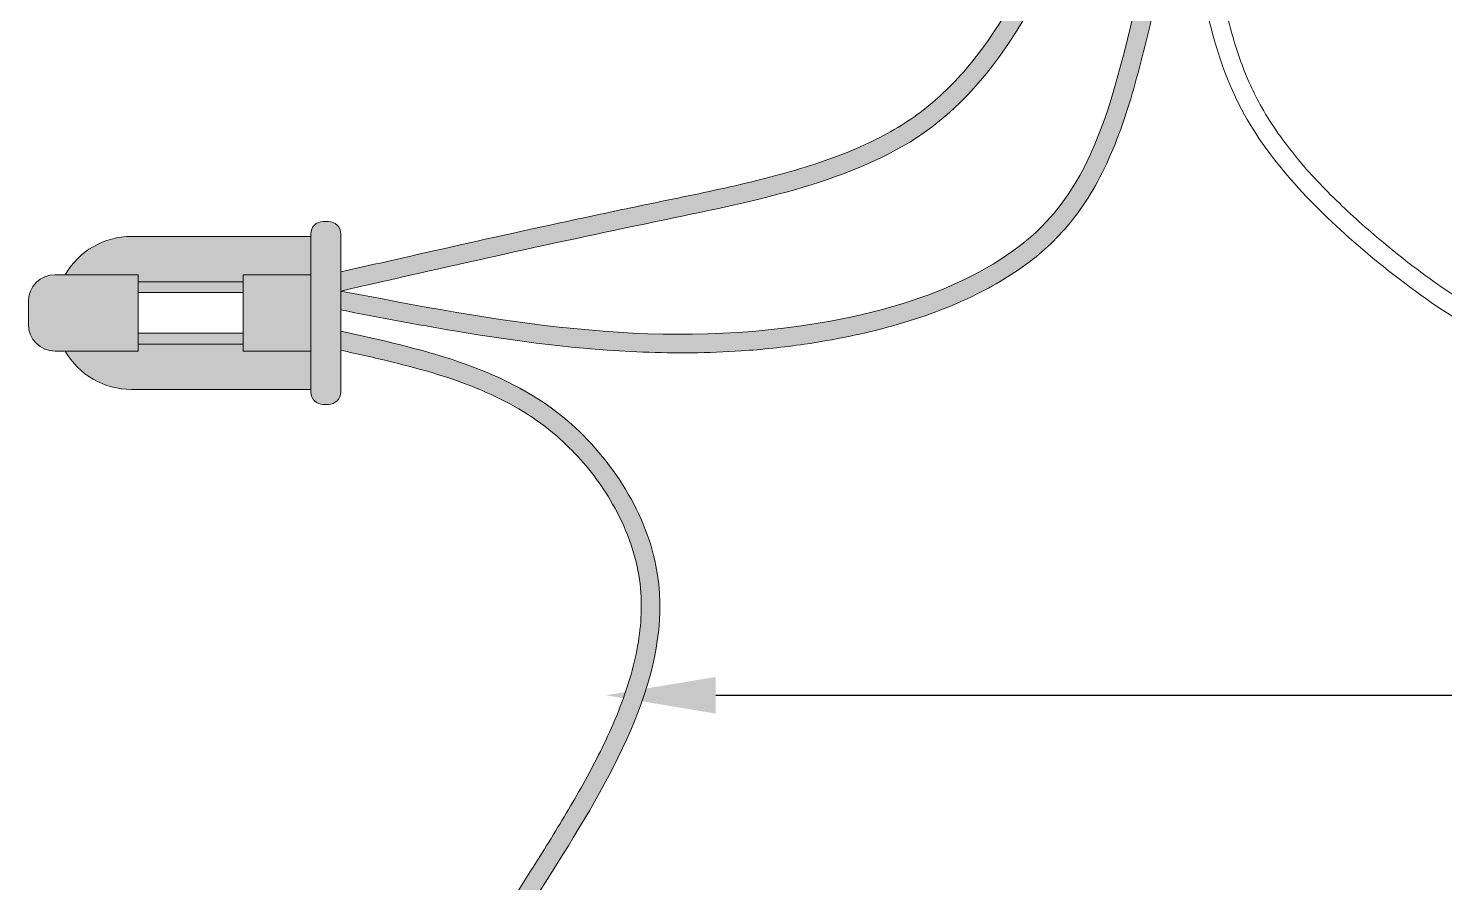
# Model space of a CAD drawing. Header units: metres. Extents: x 86 to 375, y -25 to 177.
# Drawn here: x 240.14 to 250.45, y 70.53 to 76.75 of the extents above; entities that cross this region are included whole.
import ezdxf

# ---------------------------------------------------------------- set-up
doc = ezdxf.new("R2010")
doc.units = ezdxf.units.M

msp = doc.modelspace()

# ---------------------------------------------------------------- hatches: boundary and pattern name
at = {"lineweight": 0, "transparency": 33554687}
h = msp.add_hatch(color=251, dxfattribs=at)
h.dxf.hatch_style = 1
edge = h.paths.add_edge_path()
edge.add_line((244.8131752671485, 85.01081918068115), (245.2180239586124, 85.39287565083663))
edge.add_line((245.2180239586124, 85.39287565083663), (244.8045774831058, 85.83098697300187))
edge.add_ellipse((244.6623389357808, 85.69675618929642), major_axis=(-0.1382926383422691, 0.1382926383422691), ratio=0.9999999999998963, start_angle=268.3409269401268, end_angle=358.3409269382888)
edge.add_line((244.5281081520799, 85.8389947366258), (244.4077365547897, 85.72539983411019))
edge.add_ellipse((244.5419673389022, 85.58316128672561), major_axis=(0.1382926385704151, 0.1382926385704151), ratio=0.9999999999999729, start_angle=88.34092701488923, end_angle=178.3409270172688)
edge.add_line((244.3997287915232, 85.4489305026072), (244.8131752671485, 85.01081918068115))
edge = h.paths.add_edge_path()
edge.add_line((245.4737575217965, 83.90530032653982), (245.6761818221095, 84.09632851810687))
edge.add_line((245.6761818221095, 84.09632851810687), (245.3379921767006, 84.45469343466988))
edge.add_line((245.3379921767006, 84.45469343466988), (245.3752451186662, 84.48984910555095))
edge.add_line((245.3752451186662, 84.48984910555095), (244.8504282082801, 85.045974852278))
edge.add_line((244.8504282082801, 85.045974852278), (244.8131752671485, 85.01081918068115))
edge.add_line((244.8131752671485, 85.01081918068115), (244.4494541202072, 85.39623872466285))
edge.add_ellipse((244.9827490957765, 85.23665777865901), major_axis=(-0.3936175868117659, 0.3936175868117659), ratio=0.9999999999999432, start_angle=28.34093459475283, end_angle=88.34092699919425)
edge.add_line((244.5779004041443, 84.85460130877703), (245.4737575217965, 83.90530032653982))
edge = h.paths.add_edge_path()
edge.add_line((245.7055879278661, 84.80159423370418), (245.7428408682828, 84.83674990458707))
edge.add_line((245.7428408682828, 84.83674990458707), (246.0810305142883, 84.47838498778577))
edge.add_line((246.0810305142883, 84.47838498778577), (246.2834548130514, 84.66941317959021))
edge.add_line((246.2834548130514, 84.66941317959021), (245.3875976953988, 85.61871416063508))
edge.add_ellipse((244.9827490027229, 85.23665768937698), major_axis=(0.3936175880163209, 0.3936175880163209), ratio=0.9999999999999819, start_angle=358.3409270284789, end_angle=418.3409194329326)
edge.add_line((244.8543028110745, 85.77829519458004), (245.2180239586124, 85.39287565083663))
edge.add_line((245.2180239586124, 85.39287565083663), (245.1807710160498, 85.35771998043214))
edge.add_line((245.1807710160498, 85.35771998043214), (245.7055879278661, 84.80159423370418))
h.paths.add_polyline_path([(245.6480151393895, 84.747262685968), (245.7055879278661, 84.80159423370418), (245.1807710160498, 85.35771998043214), (245.1231982297192, 85.30338843317253)], flags=17)
h.paths.add_polyline_path([(245.3752451186662, 84.48984910555095), (245.4328179057126, 84.54418065352633), (244.9080009960418, 85.10030639953669), (244.8504282082801, 85.045974852278)], flags=17)
h.paths.add_polyline_path([(245.6761818221095, 84.09632851810687), (246.0810305142883, 84.47838498778577), (245.7428408682828, 84.83674990458707), (245.3379921767006, 84.45469343466988)])
edge = h.paths.add_edge_path()
edge.add_ellipse((246.384747853336, 84.58957279462963), major_axis=(0.06366819556338196, 0.06366819556338196), ratio=0.9999999999999959, start_angle=268.3409267307371, end_angle=358.3409267382344)
edge.add_line((246.4502326961043, 84.65137096305074), (246.4244625083689, 84.67867851538807))
edge.add_ellipse((246.3589776663658, 84.61688034701871), major_axis=(-0.06366819514476858, 0.06366819514476858), ratio=0.9999999999997923, start_angle=268.3409270484815, end_angle=358.3409270410096)
edge.add_line((246.297179498005, 84.6823651890299), (245.4600328375587, 83.89234831686184))
edge.add_ellipse((245.5218310067544, 83.82686347414386), major_axis=(0.0636681959133839, 0.0636681959133839), ratio=0.999999999999869, start_angle=88.34092711865499, end_angle=178.3409271183733)
edge.add_line((245.4563461640361, 83.76506530494856), (245.4821163510566, 83.73775775404187))
edge.add_ellipse((245.5476011941322, 83.79955592276055), major_axis=(0.06366819586584618, 0.06366819586584618), ratio=0.9999999999998709, start_angle=178.3409267417297, end_angle=268.340926741973)
edge.add_line((245.6093993628511, 83.73407107968518), (246.4465460217485, 84.52408795185323))
edge = h.paths.add_edge_path()
edge.add_line((240.9409963378195, 74.39925664777905), (240.940996339965, 74.95591597862398))
edge.add_line((240.940996339965, 74.95591597862398), (240.3386015191564, 74.95591597910146))
edge.add_ellipse((240.338601519216, 74.76034065343305), major_axis=(0.1382926390129112, 0.1382926390129112), ratio=0.9999999999998883, start_angle=45.0000000174554, end_angle=135.000000017449)
edge.add_line((240.1430261935476, 74.76034065337348), (240.1430261942629, 74.59483197350704))
edge.add_ellipse((240.3386015190966, 74.59483197356684), major_axis=(-0.1382926384226954, 0.1382926384226954), ratio=0.9999999999999138, start_angle=45.00000001752127, end_angle=135.0000000175163)
edge.add_line((240.3386015191564, 74.39925664873311), (240.9409963378195, 74.39925664777905))
edge = h.paths.add_edge_path()
edge.add_line((241.7056587707285, 74.9046938843266), (241.7056587700132, 74.95591597862398))
edge.add_line((241.7056587700132, 74.95591597862398), (242.1984037846806, 74.95591597862398))
edge.add_line((242.1984037846806, 74.95591597862398), (242.1984037839653, 75.2342455796724))
edge.add_line((242.1984037839653, 75.2342455796724), (240.8931328051568, 75.2342455796724))
edge.add_ellipse((240.8931328047906, 74.67758624865084), major_axis=(-0.3936175877761194, 0.3936175877761194), ratio=0.9999999999999641, start_angle=-45.00000003769463, end_angle=14.99999236691159)
edge.add_line((240.4110517199521, 74.95591597838569), (240.940996339965, 74.95591597862398))
edge.add_line((240.940996339965, 74.95591597862398), (240.9409963378195, 74.9046938843266))
edge.add_line((240.9409963378195, 74.9046938843266), (241.7056587707285, 74.9046938843266))
h.paths.add_polyline_path([(241.7056587700132, 74.82553238530357), (241.7056587707285, 74.9046938843266), (240.9409963378195, 74.9046938843266), (240.9409963385348, 74.82553238601844)])
h.paths.add_polyline_path([(241.7056587700132, 74.45047874207552), (241.7056587700132, 74.52964024086208), (240.9409963378195, 74.52964024062379), (240.9409963392501, 74.45047874207552)])
edge = h.paths.add_edge_path()
edge.add_line((242.19840378325, 74.12092704649143), (242.1984037846806, 74.39925664777905))
edge.add_line((242.1984037846806, 74.39925664777905), (241.7056587707285, 74.39925664849483))
edge.add_line((241.7056587707285, 74.39925664849483), (241.7056587700132, 74.45047874207552))
edge.add_line((241.7056587700132, 74.45047874207552), (240.9409963392501, 74.45047874207552))
edge.add_line((240.9409963392501, 74.45047874207552), (240.9409963378195, 74.39925664777905))
edge.add_line((240.9409963378195, 74.39925664777905), (240.4110517207865, 74.39925664777905))
edge.add_ellipse((240.8931328047999, 74.67758637703416), major_axis=(-0.3936175871011934, 0.3936175871011934), ratio=0.9999999999999842, start_angle=75.000007632792, end_angle=135.0000000367365)
edge.add_line((240.8931328051568, 74.1209270469671), (242.19840378325, 74.12092704649143))
h.paths.add_polyline_path([(242.1984037846806, 74.39925664777905), (242.1984037846806, 74.95591597862398), (241.7056587700132, 74.95591597862398), (241.7056587707285, 74.39925664849483)])
edge = h.paths.add_edge_path()
edge.add_ellipse((242.3259915797001, 74.10205586476485), major_axis=(0.06366819564786458, 0.06366819564786458), ratio=0.9999999999999905, start_angle=224.9999998485145, end_angle=314.9999998485139)
edge.add_line((242.4160320054772, 74.10205586452679), (242.4160320046427, 75.25311676187715))
edge.add_ellipse((242.3259915791638, 75.25311676217547), major_axis=(0.06366819543708856, 0.06366819543708856), ratio=0.9999999999998881, start_angle=314.9999999999968, end_angle=404.9999998101757)
edge.add_line((242.3259915794621, 75.34315718765441), (242.2884442106966, 75.34315718837018))
edge.add_ellipse((242.2884442109352, 75.25311676211567), major_axis=(0.06366819598550133, 0.06366819598550133), ratio=0.9999999999998623, start_angle=45.00000015177913, end_angle=135.0000001517712)
edge.add_line((242.1984037846806, 75.25311676187715), (242.1984037846806, 74.10205586405021))
edge.add_ellipse((242.2884442106966, 74.10205586476553), major_axis=(0.06366819581684523, 0.06366819581684523), ratio=0.9999999999998789, start_angle=135.0000004551774, end_angle=225.0000004551843)
edge.add_line((242.288444211412, 74.01201543874953), (242.3259915794621, 74.01201543898782))
h = msp.add_hatch(color=254, dxfattribs=at)
edge = h.paths.add_edge_path()
edge.add_spline(control_points=[(242.4160320046427, 74.97594473047405), (242.5852849940539, 75.01444277043532), (242.7546173340562, 75.05294775934448), (243.2846045800926, 75.17284155817191), (243.6474683300736, 75.25403780622668), (244.1855914179565, 75.37059541554657), (244.3544104003196, 75.40663352914083), (244.6260282183172, 75.46353482671014), (244.7276457196955, 75.4844827546612), (244.9310209181787, 75.52650689239721), (245.0327529815914, 75.547691836311), (245.335704238105, 75.61377187843476), (245.534691801715, 75.66122446699313), (245.9135960593704, 75.7729977154276), (246.0934651582721, 75.83734262294996), (246.3308346583132, 75.9491464354532), (246.4011747283222, 75.98637433357447), (246.5325082613709, 76.06555439014659), (246.593576092887, 76.1073978590511), (246.7102808955202, 76.19770305485957), (246.7658313174726, 76.24604136605461), (246.9371442157509, 76.41186547322462), (247.04404105692, 76.54203729934846), (247.2448061434517, 76.83398174233656), (247.3385993612293, 76.99572506852377), (247.5216806532623, 77.34862235827671), (247.6109616427908, 77.53974052233929), (247.7337108810426, 77.81348840065215), (247.7651014936451, 77.88440886445272), (247.8330132353786, 78.03875006671109), (247.8698933467159, 78.12270290298687), (247.9429108998062, 78.29184808869553), (247.9790090911866, 78.37714898533972), (248.0714510180238, 78.60573560567076), (248.1246153144131, 78.74858179612323), (248.2088409773593, 79.02219083233098), (248.2397896495346, 79.1529914853117), (248.263393011022, 79.34485581941766), (248.2661058313134, 79.41352728338455), (248.2578184104447, 79.53781416506985), (248.2468717974904, 79.5932828492659), (248.2163580115322, 79.67772201914971), (248.1998560544731, 79.70990031452396), (248.1587027466777, 79.76856940312604), (248.134031152773, 79.79517084927733), (248.0898067636969, 79.83068577833359), (248.0749104662419, 79.84124347491428), (248.042138968635, 79.86165560026342), (248.0243680001978, 79.87144151516162), (247.9574532844309, 79.90391578002158), (247.9022052331449, 79.9231212727563), (247.7867111422303, 79.94921363849693), (247.7264713577512, 79.95612005062316), (247.64073302393, 79.9558776223202), (247.6134743226054, 79.9541884474283), (247.5687108207227, 79.94855272479248), (247.5506931610586, 79.9454033658048), (247.5146440120221, 79.9374281634827), (247.4967221920971, 79.93262379164929), (247.4430191727166, 79.9159226681731), (247.4072842941765, 79.90172206444907), (247.3008800912381, 79.85231895871397), (247.2295044333224, 79.80986051554913), (247.1427219632152, 79.7560979182262), (247.1300570015202, 79.7482076811329), (247.1172955215458, 79.74025714345129)], knot_values=[0.7745241271490635, 0.7745241271490635, 0.7745241271490635, 0.7745241271490635, 13.87900228218035, 13.87900228218035, 41.63700684654106, 41.63700684654106, 54.14700963101338, 54.14700963101338, 61.51518677768562, 61.51518677768562, 68.88336392435787, 68.88336392435787, 83.61971821770236, 83.61971821770236, 98.35607251104685, 98.35607251104685, 104.9762242300353, 104.9762242300353, 111.4136723991111, 111.4136723991111, 117.8511205681868, 117.8511205681868, 132.1169761837619, 132.1169761837619, 146.3828317993369, 146.3828317993369, 160.648687414912, 160.648687414912, 165.4931758953022, 165.4931758953022, 170.9778484865774, 170.9778484865774, 176.4625210778526, 176.4625210778526, 185.7212830056276, 185.7212830056276, 194.9800449334026, 194.9800449334026, 200.7395733801151, 200.7395733801151, 206.4991018268276, 206.4991018268276, 210.757515015627, 210.757515015627, 215.0159282044264, 215.0159282044264, 216.9293424231776, 216.9293424231776, 218.8427566419289, 218.8427566419289, 223.7083919494439, 223.7083919494439, 228.5740272569588, 228.5740272569588, 230.9069582571001, 230.9069582571001, 232.5575269964771, 232.5575269964771, 234.2080957358541, 234.2080957358541, 237.5092332146082, 237.5092332146082, 243.9580949503671, 243.9580949503671, 245.0515385297063, 245.0515385297063, 245.0515385297063, 245.0515385297063], degree=3, periodic=0)
edge.add_line((247.1172955215458, 79.74025714345129), (247.045749526948, 79.8550962509052))
edge.add_spline(control_points=[(247.0457495267871, 79.85509625024946), (247.2051662768605, 79.95441459412808), (247.5442288409951, 80.16565420408455), (248.7721791327477, 79.87494386120028), (247.8190940574888, 77.64076532168559), (246.9631427573446, 75.78473683257283), (244.5469783788209, 75.32189608593211), (243.1644048825989, 75.00741257829844), (242.4160320061925, 74.83718587465495)], knot_values=[0, 0, 0, 0, 13.65932688933091, 29.05194327490761, 77.76876440348846, 138.0005407180464, 187.105929392396, 245.0515385297063, 245.0515385297063, 245.0515385297063, 245.0515385297063], degree=3, periodic=0)
edge.add_line((242.4160320061925, 74.83718587465495), (242.4160320063776, 74.9759447309188))
h = msp.add_hatch(color=254, dxfattribs=at)
edge = h.paths.add_edge_path()
edge.add_line((242.4160320061925, 74.83718587465495), (242.4160320065627, 74.69939567722298))
edge.add_spline(control_points=[(242.4160320061925, 74.69939567752039), (242.6907964183571, 74.64647190160935), (242.9665514978657, 74.59353974242362), (243.6941649033312, 74.47070657272519), (244.1493571407083, 74.41056370349082), (244.850046330023, 74.3834950673126), (245.0884757627729, 74.3852753073715), (245.4821246240618, 74.41166407032227), (245.6356231184487, 74.42761776347373), (245.8969451265813, 74.46572954316338), (246.0043185378792, 74.48439994426002), (246.2189787232165, 74.52878580923237), (246.3261569875959, 74.55450035066764), (246.643675899196, 74.64348718757805), (246.8500268431191, 74.71853619022562), (247.1973292167673, 74.89049064178647), (247.3433638972525, 74.98077908296813), (247.5328036879779, 75.13486137290232), (247.5886369938145, 75.186138270571), (247.7051629668955, 75.30889504356577), (247.7630211382399, 75.3816550735973), (247.8669184051038, 75.53416089935484), (247.913035697508, 75.61396554441666), (248.04587657373, 75.87824154706226), (248.1147769942764, 76.07295876355323), (248.2325353768352, 76.4744598032957), (248.281376240063, 76.68138139815522), (248.3811775587084, 77.0948035957353), (248.4321231420519, 77.301292158796), (248.5277828777317, 77.60874291081649), (248.5645795256379, 77.71457482905583), (248.6359163647177, 77.89118092746952), (248.6681715329174, 77.96330930395283), (248.7386556547168, 78.10453330798367), (248.7767639630321, 78.17359106226189), (248.8990792999749, 78.37491619296264), (248.9912833946229, 78.5013259334109), (249.1740356601955, 78.71005179734397), (249.2614546214824, 78.79616786403852), (249.4315257434133, 78.93898747439556), (249.5127577866803, 78.99818798299015), (249.6570324863675, 79.08777499098954), (249.7186142409329, 79.12154771657146), (249.8445284855844, 79.18150249428976), (249.9092192972186, 79.20788341398469), (250.1405463996413, 79.28879351563677), (250.3156970947267, 79.32674424262217), (250.6802277726416, 79.37517343921894), (250.8695201555971, 79.38563129038988), (251.254741396595, 79.39219029112058), (251.45064260726, 79.38830684824183), (251.7392042938951, 79.38242403073485), (251.8321490685227, 79.38051738138432), (252.0169117033962, 79.37821210594387), (252.1084350426678, 79.37774320240254), (252.290388194013, 79.37764737482297), (252.3808163500313, 79.37802081461172), (252.4709385996345, 79.37855467267212)], knot_values=[0.6461580680801546, 0.6461580680801546, 0.6461580680801546, 0.6461580680801546, 21.45479789196638, 21.45479789196638, 55.15271753344817, 55.15271753344817, 72.26532692206275, 72.26532692206275, 83.07112840900795, 83.07112840900795, 90.51687257752101, 90.51687257752101, 97.96261674603407, 97.96261674603407, 112.8541050830602, 112.8541050830602, 124.9793082243575, 124.9793082243575, 130.4720305599364, 130.4720305599364, 137.2974250810933, 137.2974250810933, 144.1228196022501, 144.1228196022501, 159.1643611865532, 159.1643611865532, 174.2059027708562, 174.2059027708562, 189.2474443551593, 189.2474443551593, 197.3746427352723, 197.3746427352723, 203.2088291010777, 203.2088291010777, 209.0430154668831, 209.0430154668831, 220.711388198494, 220.711388198494, 230.1243593921866, 230.1243593921866, 238.0549608732645, 238.0549608732645, 243.7209598978692, 243.7209598978692, 249.386958922474, 249.386958922474, 263.4869699806436, 263.4869699806436, 277.5869810388132, 277.5869810388132, 291.6869920969828, 291.6869920969828, 298.3847528352711, 298.3847528352711, 305.0825135735593, 305.0825135735593, 311.7858297487566, 311.7858297487566, 311.7858297487566, 311.7858297487566], degree=3, periodic=0)
edge.add_line((252.4709385996345, 79.37855467267212), (252.4686017131545, 79.51384623558164))
edge.add_spline(control_points=[(252.4686017126324, 79.51384623594453), (252.2814713216309, 79.51274174685653), (251.36170997386, 79.51077005453311), (249.7401666791917, 79.62551212949978), (248.1074969916823, 77.78179606003954), (248.1737561641218, 75.26359863038118), (245.2669432001595, 74.28800223822776), (243.5404586259607, 74.62058260007137), (242.4160320061925, 74.83718587465495)], knot_values=[0, 0, 0, 0, 13.94361430568784, 68.25335162635707, 110.7329929612323, 180.9675987233705, 226.5730959240716, 311.7476788854763, 311.7476788854763, 311.7476788854763, 311.7476788854763], degree=3, periodic=0)
h = msp.add_hatch(color=254, dxfattribs=at)
edge = h.paths.add_edge_path()
edge.add_line((242.4160320054772, 74.54457387013639), (242.4160320054772, 74.40605864185176))
edge.add_spline(control_points=[(242.4160320054772, 74.40605864114963), (242.5394347342732, 74.37899765129254), (242.6618649847989, 74.35194201870121), (243.0122047391416, 74.26657016391977), (243.2340451536658, 74.2022014426729), (243.5336045276405, 74.07503855748377), (243.6245639615537, 74.03013372678919), (243.7981856260786, 73.92800542159233), (243.8807898743631, 73.87084083576423), (244.0068185271504, 73.76615177173784), (244.0531857979778, 73.72338220973228), (244.2117952642922, 73.56155310125536), (244.3130346155646, 73.42813727374227), (244.4413072933445, 73.20348760695646), (244.4817426491264, 73.11755347461889), (244.5298572966341, 72.98730956001504), (244.5438088206539, 72.94367184753622), (244.5672553937922, 72.85641584797116), (244.5767135597954, 72.81290806551164), (244.5977520416264, 72.68563892359902), (244.6034572782997, 72.60146066708779), (244.5992599316124, 72.36252343983864), (244.5728023782254, 72.20590580983384), (244.4827922205214, 71.88872808642549), (244.4192341270933, 71.72831079216206), (244.2764478158239, 71.42612719316634), (244.2000096304897, 71.28442279071982), (244.0372847277405, 71.00266736741281), (243.9510306303979, 70.86250264043969), (243.7996548318152, 70.620417013838), (243.7344315271858, 70.5176771118185), (243.5862555528166, 70.2854994294184), (243.5033751389275, 70.15651572079872), (243.2234807911406, 69.71668652148395), (243.0319833817963, 69.40847698493229), (242.6902374583962, 68.77978295417046), (242.5399668202887, 68.45921618695314), (242.3797315669541, 67.99048317070168), (242.3398592396262, 67.85516726656164), (242.2731628686671, 67.57880739922706), (242.2464865493063, 67.43759853835303), (242.2050831751118, 67.13658515997116), (242.1917089235077, 66.97629594321455), (242.1721809415104, 66.35652704496437), (242.2238576256515, 65.8857644691006), (242.458851728488, 64.96295445056143), (242.6422067345862, 64.51086410422516), (243.1413246317389, 63.67084057970254), (243.4571752597573, 63.28289379878237), (244.0004706273559, 62.8108170418281), (244.173323174167, 62.68078399272139), (244.4501543764355, 62.50334568424381), (244.5453558786395, 62.44713480873264), (244.7415781646256, 62.34103353448148), (244.8426975074295, 62.29112771768627), (245.0794624475722, 62.18506818337659), (245.2165995100023, 62.13109333820552), (245.6636326722388, 61.97691048784412), (245.9830763999704, 61.89903828377913), (246.6114346893315, 61.80535084338402), (246.920303531933, 61.78947095008056), (247.3483842463971, 61.81793158431259), (247.4842503173833, 61.8357955607907), (247.7415985478643, 61.88998429579891), (247.8631048532012, 61.92629580016359), (248.0877257475141, 62.01967089791464), (248.190911883402, 62.07676892013745), (248.3245260706427, 62.17788322158043), (248.3643295957328, 62.21256436104971), (248.4378818557749, 62.28727257557142), (248.4716673154118, 62.32743514270982), (248.5460033913138, 62.43207192249514), (248.582478335071, 62.49902569432464), (248.6493622786285, 62.65979045744092), (248.6752557750229, 62.75581331033931), (248.7114100534205, 62.97890092344454), (248.7169892427211, 63.10818215484773), (248.7046103823665, 63.41342640633769), (248.6800167991402, 63.59278736896698), (248.5975254574302, 64.00596845193098), (248.5335112033368, 64.24320414419338), (248.3493010173326, 64.84265043301815), (248.2167534395936, 65.21207101006706), (248.0365119090567, 65.72754512496152)], knot_values=[0, 0, 0, 0, 9.073057945925257, 9.073057945925257, 26.44567447676138, 26.44567447676138, 34.45252759541052, 34.45252759541052, 42.45938071405965, 42.45938071405965, 47.35713095074181, 47.35713095074181, 59.94805723818672, 59.94805723818672, 67.34855939598754, 67.34855939598754, 71.04881047488794, 71.04881047488794, 74.74906155378835, 74.74906155378835, 81.85335676903861, 81.85335676903861, 94.73450696495075, 94.73450696495075, 107.6156571608629, 107.6156571608629, 118.9684716686548, 118.9684716686548, 130.3212861764467, 130.3212861764467, 138.8381669254693, 138.8381669254693, 149.704568109084, 149.704568109084, 176.0471697259053, 176.0471697259053, 202.3897713427266, 202.3897713427266, 212.8188996798059, 212.8188996798059, 223.2480280168851, 223.2480280168851, 234.7228650798959, 234.7228650798959, 267.1749219031595, 267.1749219031595, 299.6269787264232, 299.6269787264232, 332.0790355496869, 332.0790355496869, 345.7552890915074, 345.7552890915074, 352.5934158624177, 352.5934158624177, 359.431542633328, 359.431542633328, 368.1982376255976, 368.1982376255976, 387.4997481471572, 387.4997481471572, 406.8012586687167, 406.8012586687167, 416.2971848494099, 416.2971848494099, 425.793111030103, 425.793111030103, 435.2890372107961, 435.2890372107961, 439.7058859138722, 439.7058859138722, 444.1227346169483, 444.1227346169483, 450.6038820537493, 450.6038820537493, 458.901648507263, 458.901648507263, 469.046633346315, 469.046633346315, 481.8780613937013, 481.8780613937013, 497.4828885742346, 497.4828885742346, 520.2826032805101, 520.2826032805101, 520.2826032805101, 520.2826032805101], degree=3, periodic=0)
edge.add_line((248.0365119090567, 65.72754512496152), (247.9575195398503, 65.53411479383698))
edge.add_spline(control_points=[(247.9575195403578, 65.5341147932549), (248.4072419373275, 64.28010060997161), (249.3494380221847, 61.65286376018679), (243.3694149330141, 61.97147032709285), (241.5055643742563, 67.18005950637047), (243.7990299377922, 70.23793216009193), (245.0810660329345, 72.55015412373717), (244.0098144385103, 74.195294210388), (242.9983190086369, 74.4169648551487), (242.4160320054772, 74.54457387013639)], knot_values=[0, 0, 0, 0, 77.75284976528478, 162.8970028508391, 304.1183109576378, 392.2852581126454, 446.7097837307556, 478.2300157750214, 520.9920404752056, 520.9920404752056, 520.9920404752056, 520.9920404752056], degree=3, periodic=0)

# ---------------------------------------------------------------- linework, layer by layer
for p, q in [((242.2884442106966, 75.34315718837018), (242.3259915794621, 75.34315718765441)), ((240.8931328051568, 75.2342455796724), (242.1984037839653, 75.2342455796724)), ((242.1984037846806, 74.10205586405021), (242.1984037846806, 75.25311676187715)), ((242.1984037839653, 75.2342455796724), (242.19840378325, 74.12092704649143)), ((242.4160320046427, 75.25311676187715), (242.4160320054772, 74.10205586452679)), ((240.3386015191564, 74.95591597910146), (240.940996339965, 74.95591597862398)), ((240.940996339965, 74.95591597862398), (240.9409963378195, 74.39925664777815)), ((241.7056587707285, 74.39925664849483), (241.7056587700132, 74.95591597862398)), ((241.7056587700132, 74.95591597862398), (242.1984037846806, 74.95591597862398)), ((242.1984037846806, 74.95591597862398), (242.1984037846806, 74.39925664777815)), ((241.7056587707285, 74.9046938843266), (240.9409963378195, 74.9046938843266)), ((241.7056587700132, 74.82553238530357), (240.9409963385348, 74.82553238601844)), ((242.4160320046427, 74.67758631296323), (242.4160320054772, 74.81634516925982)), ((240.1430261942629, 74.59483197350704), (240.1430261935476, 74.76034065337348)), ((242.4160320046427, 74.67758631296323), (242.4160320069078, 74.53979611559129)), ((242.4160320069078, 74.53979611559129), (242.4160320046427, 74.67758631296323)), ((241.7056587700132, 74.52964024086208), (240.9409963378195, 74.52964024062379)), ((240.9409963378195, 74.39925664777815), (240.3386015191564, 74.39925664873311)), ((241.7056587700132, 74.45047874207552), (240.9409963392501, 74.45047874207552)), ((242.1984037846806, 74.39925664777815), (241.7056587707285, 74.39925664849483)), ((242.4160320061925, 74.38497430725323), (242.4160320054772, 74.24645907898133)), ((242.4160320054772, 74.24645907898133), (242.4160320061925, 74.38497430725323)), ((242.19840378325, 74.12092704649143), (240.8931328051568, 74.1209270469671)), ((242.3259915794621, 74.01201543898782), (242.288444211412, 74.01201543874953))]:
    msp.add_line(p, q, dxfattribs=at)
at = {"linetype": 'ByBlock', "lineweight": -2, "transparency": 33554687}
msp.add_line((245.1439018400824, 71.89601560222212), (255.0700809359765, 71.89601560222212), dxfattribs=at)
at = {"lineweight": 0, "transparency": 33554687}
for centre, major_axis, ratio, start_param, end_param in [((242.2884442109352, 75.25311676211567), (0.06366819598550133, 0.06366819598550133), 0.9999999999998623, 0.7853981660464937, 2.356194492841253), ((242.3259915791638, 75.25311676217547), (0.06366819543708856, 0.06366819543708856), 0.9999999999998881, 5.497787143782082, 7.068583467263975), ((240.8931328047912, 74.6775862486498), (0.3936175877768525, 0.3936175877768525), 0.9999999999999888, 0.7853981627406487, 1.832595581370432), ((240.338601519216, 74.76034065343305), (0.1382926390129112, 0.1382926390129112), 0.9999999999998883, 0.7853981637021025, 2.356194490496887), ((240.3386015190966, 74.59483197356684), (-0.1382926384226954, 0.1382926384226954), 0.9999999999999138, 0.7853981637032521, 2.356194490498062), ((240.8931328047965, 74.6775863770292), (-0.3936175870976969, 0.3936175870976969), 0.9999999999999216, 1.308997072209877, 2.356194490839614), ((242.2884442106966, 74.10205586476553), (0.06366819581684523, 0.06366819581684523), 0.9999999999998789, 2.356194498136689, 3.926990824931706), ((242.3259915797001, 74.10205586476485), (0.06366819564786456, 0.06366819564786456), 0.9999999999999905, 3.92699081434332, 5.497787141138207)]:
    msp.add_ellipse(centre, major_axis=major_axis, ratio=ratio, start_param=start_param, end_param=end_param, dxfattribs=at)
for points, knots in [([(252.4686017125133, 79.51384623570624), (252.281471321393, 79.51274174661825), (251.36170997386, 79.51077005429482), (249.7401666789534, 79.62551212949978), (248.1074969916823, 77.78179605980125), (248.1737561638835, 75.2635986301438), (245.2669431999208, 74.28800223798947), (243.5404586259607, 74.62058259983218), (242.4160320061925, 74.83718587441666), (243.1644048837312, 75.00741257793192), (244.5469783785258, 75.32189608668972), (246.9631427580022, 75.78473683147052), (247.819094058039, 77.64076532208122), (248.7721791323476, 79.87494386077918), (247.54422884095, 80.16565420523142), (247.2051662773571, 79.95441459417992), (247.0457495267871, 79.85509625001117), (247.3622317488376, 80.10557123390475), (247.8570924905977, 80.49722115192702), (248.6855311376377, 81.74024996833754), (246.9551776118129, 82.77599066907891), (246.3060143896347, 83.72332765679761), (246.0279726925374, 84.12907951517258), (246.8857025391109, 83.65242510063939), (248.3291240094146, 82.85029233284416), (250.484951217633, 83.43574735850319), (252.0075844880959, 85.13934024725671), (253.0273827212565, 83.68100525546373), (252.7782714628426, 82.34201995555844), (251.465441194409, 81.81356424898507), (251.3306975134975, 80.57600084724612), (251.8413438733129, 79.89220296059096), (252.279687294597, 79.99685783718263), (252.4979237968211, 80.04896199364879)], [0, 0, 0, 0, 13.94361430568784, 68.25335162635707, 110.7329929612323, 180.9675987233705, 226.5730959240716, 311.7476788854763, 311.7476788854763, 311.7476788854763, 1485.787257959601, 2480.714583733887, 3701.074338523816, 4688.128872328289, 4999.999627420229, 5276.752096836357, 5276.752096836357, 5276.752096836357, 5895.058581226259, 6243.553971259014, 7279.544579030551, 8055.701625426929, 8055.701625426929, 8055.701625426929, 9450.772834529806, 10403.3822428921, 11356.70496327843, 11986.26610044861, 12398.13226005062, 13283.85383378062, 13759.04338873042, 14071.06210283628, 14380.42935528843, 14380.42935528843, 14380.42935528843, 14380.42935528843]), ([(242.4160320046427, 74.97594473047315), (242.5852849938157, 75.01444277019704), (242.7546173339371, 75.05294775910437), (243.2846045799735, 75.17284155793362), (243.6474683300736, 75.25403780598839), (244.1855914179565, 75.37059541554657), (244.3544104000808, 75.40663352914083), (244.6260282180789, 75.46353482647095), (244.7276457196955, 75.4844827546612), (244.9310209181787, 75.52650689239721), (245.0327529814723, 75.547691836311), (245.335704238105, 75.61377187819647), (245.534691801715, 75.66122446675485), (245.9135960593704, 75.77299771518932), (246.093465158153, 75.83734262294996), (246.3308346583132, 75.94914643521491), (246.401174728203, 75.98637433333619), (246.5325082613709, 76.06555438990648), (246.593576092887, 76.107397858811), (246.7102808954002, 76.19770305485957), (246.7658313173534, 76.24604136605461), (246.9371442156317, 76.41186547322462), (247.04404105692, 76.54203729911018), (247.2448061434517, 76.83398174209827), (247.3385993612293, 76.99572506852377), (247.5216806532623, 77.34862235803661), (247.6109616426708, 77.53974052210009), (247.7337108810426, 77.81348840041386), (247.7651014934064, 77.88440886421262), (247.8330132351408, 78.0387500664728), (247.8698933467159, 78.12270290274677), (247.9429108995679, 78.29184808845724), (247.9790090909484, 78.37714898510143), (248.0714510180238, 78.60573560543247), (248.124615314293, 78.74858179612323), (248.2088409771205, 79.02219083233098), (248.2397896495346, 79.15299148507341), (248.263393011022, 79.34485581917937), (248.2661058313134, 79.41352728314627), (248.2578184104447, 79.53781416483156), (248.2468717972521, 79.59328284902762), (248.2163580112939, 79.67772201914971), (248.199856054354, 79.70990031428568), (248.1587027464394, 79.76856940288775), (248.134031152773, 79.79517084927733), (248.0898067635777, 79.8306857780953), (248.0749104662419, 79.84124347491428), (248.042138968635, 79.86165560026342), (248.0243680001978, 79.87144151516162), (247.9574532844309, 79.90391577978329), (247.9022052331449, 79.9231212727563), (247.7867111422303, 79.94921363849693), (247.726471357632, 79.95612005062316), (247.6407330236913, 79.95587762208191), (247.6134743224862, 79.95418844719092), (247.5687108207227, 79.94855272479248), (247.5506931608203, 79.9454033655665), (247.514644011903, 79.93742816324442), (247.4967221919779, 79.9326237914101), (247.443019172597, 79.91592266793481), (247.4072842939378, 79.90172206421079), (247.3008800912381, 79.85231895847477), (247.2295044332037, 79.80986051530994), (247.1427219630961, 79.75609791798792), (247.1300570015202, 79.74820768089461), (247.1172955214266, 79.740257143213)], [0.7745241271490635, 0.7745241271490635, 0.7745241271490635, 0.7745241271490635, 13.87900228218035, 13.87900228218035, 41.63700684654106, 41.63700684654106, 54.14700963101338, 54.14700963101338, 61.51518677768562, 61.51518677768562, 68.88336392435787, 68.88336392435787, 83.61971821770236, 83.61971821770236, 98.35607251104685, 98.35607251104685, 104.9762242300353, 104.9762242300353, 111.4136723991111, 111.4136723991111, 117.8511205681868, 117.8511205681868, 132.1169761837619, 132.1169761837619, 146.3828317993369, 146.3828317993369, 160.648687414912, 160.648687414912, 165.4931758953022, 165.4931758953022, 170.9778484865774, 170.9778484865774, 176.4625210778526, 176.4625210778526, 185.7212830056276, 185.7212830056276, 194.9800449334026, 194.9800449334026, 200.7395733801151, 200.7395733801151, 206.4991018268276, 206.4991018268276, 210.757515015627, 210.757515015627, 215.0159282044264, 215.0159282044264, 216.9293424231776, 216.9293424231776, 218.8427566419289, 218.8427566419289, 223.7083919494439, 223.7083919494439, 228.5740272569588, 228.5740272569588, 230.9069582571001, 230.9069582571001, 232.5575269964771, 232.5575269964771, 234.2080957358541, 234.2080957358541, 237.5092332146082, 237.5092332146082, 243.9580949503671, 243.9580949503671, 245.0515385297063, 245.0515385297063, 245.0515385297063, 245.0515385297063]), ([(247.0538178501607, 79.42709157438452), (247.4475017338183, 79.38431172742816), (248.341687562801, 79.28714459790439), (248.6075253878054, 77.67022814328715), (248.7512469040759, 76.20835431583049), (249.8703356124153, 75.05845991755535), (251.3051883478985, 74.07710649961786), (252.5978450842741, 74.02128468084533), (253.3705905311587, 73.98791460271053), (252.8903974301103, 74.31233044548202), (252.0550445333007, 74.87669031090894), (250.6114099209786, 76.15832288522773), (250.7895099095587, 78.208963439657), (251.6656676983122, 79.07815389223282), (251.9869063328985, 79.72687125129863), (252.3009237319712, 79.5914996971623), (252.4688300359727, 79.5087043823741)], [0, 0, 0, 0, 539.166783400432, 1224.625434743445, 2095.018414280873, 2766.78304312999, 3527.115521569619, 4657.199581502129, 4657.199581502129, 4657.199581502129, 4700.34474793663, 4732.255719729666, 4795.841030207906, 4818.561899625479, 4829.257714784549, 4840.917780101935, 4840.917780101935, 4840.917780101935, 4840.917780101935]), ([(253.1563971164707, 74.1328027772442), (253.0347000597004, 74.13840449590856), (252.9135574985031, 74.1445547084349), (252.4848479053263, 74.17175719208893), (252.18229195385, 74.20112166948542), (251.7553436297659, 74.2806090843223), (251.6218497040751, 74.31134265680515), (251.4013847496991, 74.37490952415641), (251.3128147469048, 74.40413956566039), (251.1511142622713, 74.46546445174403), (251.077457713891, 74.49668988580919), (250.9316365254405, 74.56474860377506), (250.8595535517217, 74.60153395028277), (250.6457040037395, 74.71940003319008), (250.506335279155, 74.80799800486778), (250.2674185442212, 74.97711575575062), (250.1665561059, 75.05420192046398), (250.0078321596862, 75.18318949194139), (249.9488096086267, 75.2328780967718), (249.8324598899368, 75.33410065145648), (249.7752376915697, 75.38564167590351), (249.6079178882125, 75.5430968162554), (249.5021785696032, 75.65185352368547), (249.3443827813149, 75.8367456030391), (249.2866356919291, 75.91066315598704), (249.1913870075228, 76.04685771412909), (249.152132245231, 76.10859647102546), (249.0863000082255, 76.22472978992658), (249.0587777053598, 76.2788815922276), (249.0082528901581, 76.38977244873234), (248.9852828191998, 76.4463828055404), (248.9222390220644, 76.61981895442199), (248.8880365598681, 76.74027400107565), (248.8035941417698, 77.10504010052858), (248.7673579892399, 77.36209644002969), (248.7175656654123, 77.73149733467284), (248.7044351261148, 77.83056656236835), (248.6758771125557, 78.03262375874687), (248.6603331289772, 78.13541715927289), (248.6178162686111, 78.36795977659398), (248.588924382496, 78.49733004875355), (248.5120340781692, 78.74496346826612), (248.4640755774263, 78.86337315340273), (248.3701718394051, 79.02325389833635), (248.3359807652715, 79.07281913108994), (248.2653345002415, 79.15757782931536), (248.2301689489369, 79.19378616376156), (248.1672444754128, 79.24808381648285), (248.1415028976681, 79.26785550136623), (248.0884483786109, 79.30437039466136), (248.0610618856432, 79.32118992085628), (247.9768106630328, 79.36777446193895), (247.9178804233553, 79.3936719631692), (247.796290281463, 79.437681526615), (247.7336103954796, 79.45580246110143), (247.5287735798839, 79.50505270571915), (247.3816557540182, 79.52574022813036), (247.1790569501401, 79.54958355660614), (247.1235484014038, 79.55561357541313), (247.0684345514061, 79.56160254783839)], [5.304816431146383, 5.304816431146383, 5.304816431146383, 5.304816431146383, 14.12811930321739, 14.12811930321739, 36.76122839549668, 36.76122839549668, 47.34509590279146, 47.34509590279146, 54.64916676605466, 54.64916676605466, 60.9229569208885, 60.9229569208885, 67.19674707572233, 67.19674707572233, 79.74432738539, 79.74432738539, 89.1854560606883, 89.1854560606883, 94.84895293614939, 94.84895293614939, 100.5124498116105, 100.5124498116105, 111.8394435625327, 111.8394435625327, 119.1232304254203, 119.1232304254203, 124.9884103274205, 124.9884103274205, 129.9831081570439, 129.9831081570439, 134.9778059866673, 134.9778059866673, 144.9672016459142, 144.9672016459142, 164.0704614760237, 164.0704614760237, 170.8923700177959, 170.8923700177959, 177.7142785595682, 177.7142785595682, 186.4166616947777, 186.4166616947777, 195.1190448299872, 195.1190448299872, 199.3203767572029, 199.3203767572029, 202.8307414476714, 202.8307414476714, 205.0699666604079, 205.0699666604079, 207.3091918731443, 207.3091918731443, 211.7876422986171, 211.7876422986171, 216.2660927240899, 216.2660927240899, 226.1341888629837, 226.1341888629837, 229.8595985941664, 229.8595985941664, 229.8595985941664, 229.8595985941664]), ([(242.4160320061925, 74.69939567752039), (242.6907964183571, 74.64647190137106), (242.9665514977456, 74.5935397424227), (243.6941649033312, 74.4707065724869), (244.1493571407083, 74.41056370349082), (244.8500463299039, 74.38349506707249), (245.0884757626537, 74.3852753071314), (245.4821246240618, 74.41166407008399), (245.63562311821, 74.42761776347373), (245.8969451265813, 74.46572954292509), (246.00431853776, 74.48439994401991), (246.2189787232165, 74.52878580899409), (246.3261569873581, 74.55450035042935), (246.643675899196, 74.64348718733976), (246.8500268428812, 74.71853618998733), (247.1973292165281, 74.89049064154818), (247.3433638972525, 74.98077908272802), (247.5328036879779, 75.13486137290232), (247.5886369938145, 75.18613827033272), (247.7051629668955, 75.30889504332748), (247.7630211382399, 75.3816550735973), (247.8669184048655, 75.53416089911656), (247.9130356973889, 75.61396554417837), (248.04587657373, 75.87824154682215), (248.1147769941573, 76.07295876331494), (248.2325353767161, 76.4744598032957), (248.281376240063, 76.68138139791694), (248.3811775587084, 77.09480359549701), (248.4321231418136, 77.30129215855771), (248.5277828777317, 77.60874291081649), (248.5645795253996, 77.71457482881755), (248.6359163645985, 77.89118092723123), (248.6681715326787, 77.96330930395283), (248.7386556545977, 78.10453330774538), (248.7767639627938, 78.17359106202179), (248.8990792997362, 78.37491619272436), (248.9912833946229, 78.50132593317261), (249.1740356600764, 78.71005179710568), (249.2614546212436, 78.79616786380024), (249.4315257432942, 78.93898747415727), (249.5127577866803, 78.99818798275186), (249.6570324861292, 79.08777499075126), (249.7186142409329, 79.12154771633317), (249.8445284855844, 79.18150249404965), (249.9092192970994, 79.20788341374549), (250.1405463995221, 79.28879351563677), (250.3156970944884, 79.32674424238388), (250.6802277726416, 79.37517343921894), (250.8695201555971, 79.3856312901516), (251.2547413963558, 79.3921902908823), (251.45064260726, 79.38830684800354), (251.7392042936568, 79.38242403049657), (251.8321490684035, 79.38051738114513), (252.0169117033962, 79.37821210570559), (252.1084350425486, 79.37774320240254), (252.290388194013, 79.37764737458286), (252.3808163500313, 79.37802081437343), (252.4709385995153, 79.37855467243384)], [0.6461580680801546, 0.6461580680801546, 0.6461580680801546, 0.6461580680801546, 21.45479789196638, 21.45479789196638, 55.15271753344817, 55.15271753344817, 72.26532692206275, 72.26532692206275, 83.07112840900795, 83.07112840900795, 90.51687257752101, 90.51687257752101, 97.96261674603407, 97.96261674603407, 112.8541050830602, 112.8541050830602, 124.9793082243575, 124.9793082243575, 130.4720305599364, 130.4720305599364, 137.2974250810933, 137.2974250810933, 144.1228196022501, 144.1228196022501, 159.1643611865532, 159.1643611865532, 174.2059027708562, 174.2059027708562, 189.2474443551593, 189.2474443551593, 197.3746427352723, 197.3746427352723, 203.2088291010777, 203.2088291010777, 209.0430154668831, 209.0430154668831, 220.711388198494, 220.711388198494, 230.1243593921866, 230.1243593921866, 238.0549608732645, 238.0549608732645, 243.7209598978692, 243.7209598978692, 249.386958922474, 249.386958922474, 263.4869699806436, 263.4869699806436, 277.5869810388132, 277.5869810388132, 291.6869920969828, 291.6869920969828, 298.3847528352711, 298.3847528352711, 305.0825135735593, 305.0825135735593, 311.7858297487566, 311.7858297487566, 311.7858297487566, 311.7858297487566]), ([(247.9575195402386, 65.53411479301661), (248.4072419373342, 64.28010060917667), (249.3494380218734, 61.65286375906389), (243.3694149323551, 61.97147032807644), (241.5055643732863, 67.18005950655481), (243.799029939357, 70.23793215972593), (245.0810660318242, 72.55015412311853), (244.009814439322, 74.19529421102254), (242.9983190080197, 74.41696485545748), (242.4160320054772, 74.5445738698981)], [0, 0, 0, 0, 1.575355310434414, 3.300466276163259, 6.161759956445371, 7.948115940092213, 9.050814627938355, 9.689448003924042, 10.5558520382083, 10.5558520382083, 10.5558520382083, 10.5558520382083]), ([(248.0365119088175, 65.72754512496152), (248.2167534393553, 65.21207101006706), (248.3493010170938, 64.84265043301815), (248.5335112033368, 64.24320414419338), (248.5975254574302, 64.0059684516927), (248.6800167989019, 63.59278736872869), (248.7046103822473, 63.41342640633769), (248.7169892427211, 63.10818215484773), (248.7114100534205, 62.97890092320625), (248.6752557747842, 62.7558133100992), (248.6493622783902, 62.65979045744001), (248.582478335071, 62.49902569408636), (248.5460033911946, 62.43207192225685), (248.4716673154118, 62.32743514247153), (248.4378818557749, 62.28727257533131), (248.3643295954945, 62.21256436104971), (248.3245260706427, 62.17788322158043), (248.1909118831637, 62.07676892013745), (248.0877257475141, 62.01967089767635), (247.8631048529629, 61.92629579992348), (247.7415985477452, 61.88998429556062), (247.4842503173833, 61.83579556055241), (247.348384246278, 61.81793158431259), (246.920303531933, 61.78947095008056), (246.6114346893315, 61.80535084314573), (245.9830763999704, 61.89903828377913), (245.6636326722388, 61.97691048784412), (245.216599509764, 62.13109333820552), (245.0794624473343, 62.1850681831383), (244.8426975074295, 62.29112771768627), (244.7415781645069, 62.34103353424229), (244.5453558786395, 62.44713480849435), (244.4501543761972, 62.50334568400552), (244.1733231739287, 62.6807839924831), (244.0004706271176, 62.81081704158981), (243.4571752597573, 63.28289379854408), (243.1413246317389, 63.67084057946425), (242.6422067343475, 64.51086410398688), (242.4588517283679, 64.96295445032314), (242.2238576256515, 65.8857644691006), (242.1721809412721, 66.35652704496437), (242.1917089235077, 66.97629594297626), (242.2050831748726, 67.13658515997116), (242.2464865493063, 67.43759853811474), (242.2731628686671, 67.57880739922706), (242.3398592393879, 67.85516726632335), (242.3797315667153, 67.99048317046339), (242.5399668202887, 68.45921618671576), (242.6902374583962, 68.77978295393217), (243.0319833815576, 69.40847698469219), (243.2234807909014, 69.71668652148304), (243.5033751389275, 70.15651572056044), (243.5862555528166, 70.2854994291801), (243.7344315270667, 70.51767711158021), (243.7996548316956, 70.6204170135997), (243.9510306302788, 70.8625026402014), (244.0372847277405, 71.00266736741281), (244.2000096304897, 71.28442279048153), (244.2764478158239, 71.42612719316543), (244.4192341268541, 71.72831079192378), (244.4827922202827, 71.88872808642549), (244.5728023779872, 72.20590580959373), (244.5992599314937, 72.36252343983864), (244.603457278061, 72.6014606668495), (244.5977520415069, 72.68563892336073), (244.5767135596753, 72.81290806527335), (244.567255393553, 72.85641584797116), (244.5438088205339, 72.94367184753622), (244.5298572965149, 72.98730955977493), (244.4817426488886, 73.1175534743806), (244.4413072931053, 73.20348760671817), (244.3130346153263, 73.42813727374136), (244.2117952642922, 73.56155310125536), (244.0531857978586, 73.72338220949399), (244.0068185271504, 73.76615177173784), (243.880789874244, 73.87084083552594), (243.7981856258394, 73.92800542135404), (243.6245639614345, 74.0301337265509), (243.5336045275213, 74.07503855724548), (243.2340451534275, 74.2022014426729), (243.0122047391416, 74.26657016391977), (242.6618649847989, 74.35194201846292), (242.539434734154, 74.37899765105425), (242.4160320054772, 74.40605864091134)], [0, 0, 0, 0, 22.79971470627554, 22.79971470627554, 38.40454188680883, 38.40454188680883, 51.23596993419511, 51.23596993419511, 61.38095477324707, 61.38095477324707, 69.67872122676083, 69.67872122676083, 76.15986866356177, 76.15986866356177, 80.5767173666379, 80.5767173666379, 84.99356606971402, 84.99356606971402, 94.48949225040712, 94.48949225040712, 103.9854184311002, 103.9854184311002, 113.4813446117934, 113.4813446117934, 132.7828551333529, 132.7828551333529, 152.0843656549125, 152.0843656549125, 160.8510606471821, 160.8510606471821, 167.6891874180924, 167.6891874180924, 174.5273141890027, 174.5273141890027, 188.2035677308232, 188.2035677308232, 220.6556245540869, 220.6556245540869, 253.1076813773505, 253.1076813773505, 285.5597382006142, 285.5597382006142, 297.034575263625, 297.034575263625, 307.4637036007042, 307.4637036007042, 317.8928319377835, 317.8928319377835, 344.2354335546048, 344.2354335546048, 370.5780351714261, 370.5780351714261, 381.4444363550408, 381.4444363550408, 389.9613171040634, 389.9613171040634, 401.3141316118553, 401.3141316118553, 412.6669461196472, 412.6669461196472, 425.5480963155593, 425.5480963155593, 438.4292465114715, 438.4292465114715, 445.5335417267218, 445.5335417267218, 449.2337928056222, 449.2337928056222, 452.9340438845226, 452.9340438845226, 460.3345460423234, 460.3345460423234, 472.9254723297683, 472.9254723297683, 477.8232225664505, 477.8232225664505, 485.8300756850996, 485.8300756850996, 493.8369288037487, 493.8369288037487, 511.2095453345848, 511.2095453345848, 520.2826032805101, 520.2826032805101, 520.2826032805101, 520.2826032805101])]:
    msp.add_open_spline(points, degree=3, knots=knots, dxfattribs=at)
msp.add_solid([(245.1439018400824, 71.7626822688888), (244.3439018400824, 71.89601560222212), (245.1439018400824, 72.02934893555545)], dxfattribs=at)

doc.saveas('drawing.dxf')
